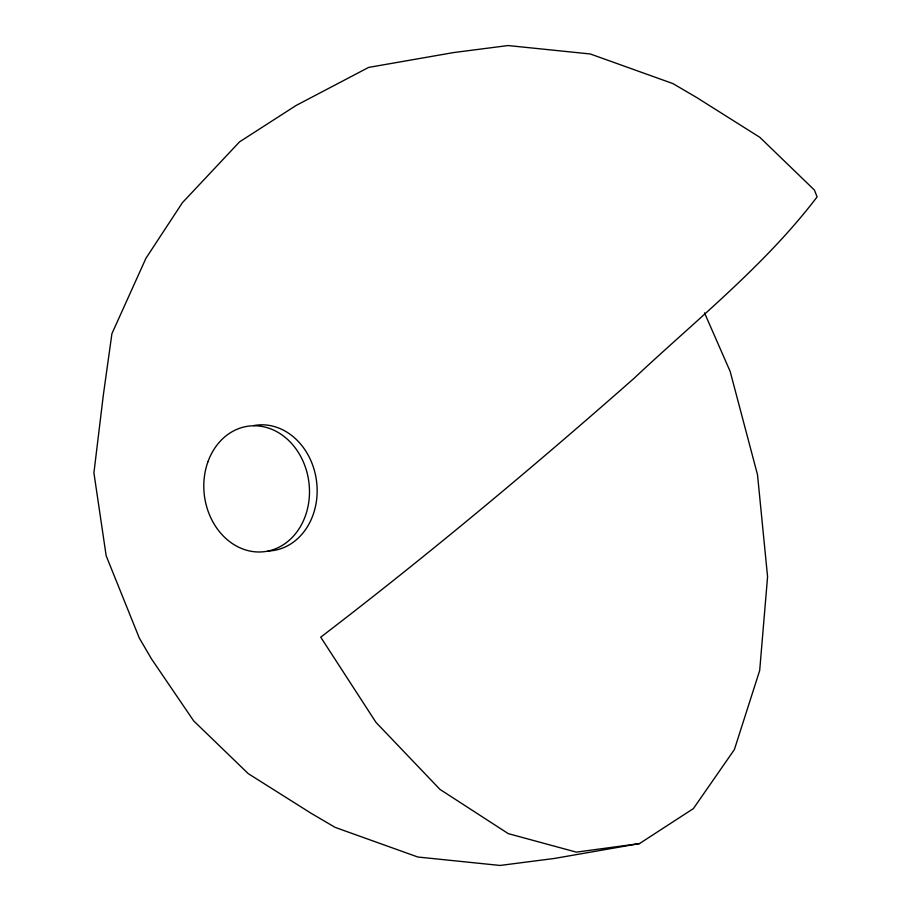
<?xml version="1.0" encoding="UTF-8"?>
<svg xmlns="http://www.w3.org/2000/svg" width="911" height="911" viewBox="0 0 911 911"><rect width="100%" height="100%" fill="white"/><g stroke="black" fill="none" stroke-linecap="round" stroke-linejoin="round"><path stroke-width="1.37" d="M639.488 843.597L576.356 852.138L508.292 833.645L439.956 789.381L375.97 722.366L320.729 637.165C428.227 554.879 532.172 468.06 633.749 378.6C696.323 319.795 764.807 265.591 817.087 196.935L814.445 190.092L759.876 137.356L696.721 97.534L672.91 83.584L590.294 53.977L508.042 45.55L453.712 52.553L368.648 67.403L296.041 105.505L239.582 141.831L182.439 202.652L145.942 258.28L111.916 333.677L103.353 394.953L93.913 472.855L106.166 555.767L139.303 638.042L151.442 658.835L193.69 720.908L248.247 773.644L311.414 813.466L335.225 827.416L417.842 857.023L500.082 865.45L554.412 858.447L639.488 843.597L693.385 808.604L734.391 749.559L759.694 670.462L767.574 576.731L757.508 474.722L730.155 371.415L704.51 312.872M253.725 425.585A63.258 52.667 82.9 0 1 316.664 482.17A63.258 52.667 82.9 0 1 268.062 551.018M207.97 461.695A63.258 52.667 82.9 0 0 263.131 551.804A63.258 52.667 82.9 0 0 298.808 453.154A63.258 52.667 82.9 0 0 207.97 461.695"/></g></svg>
